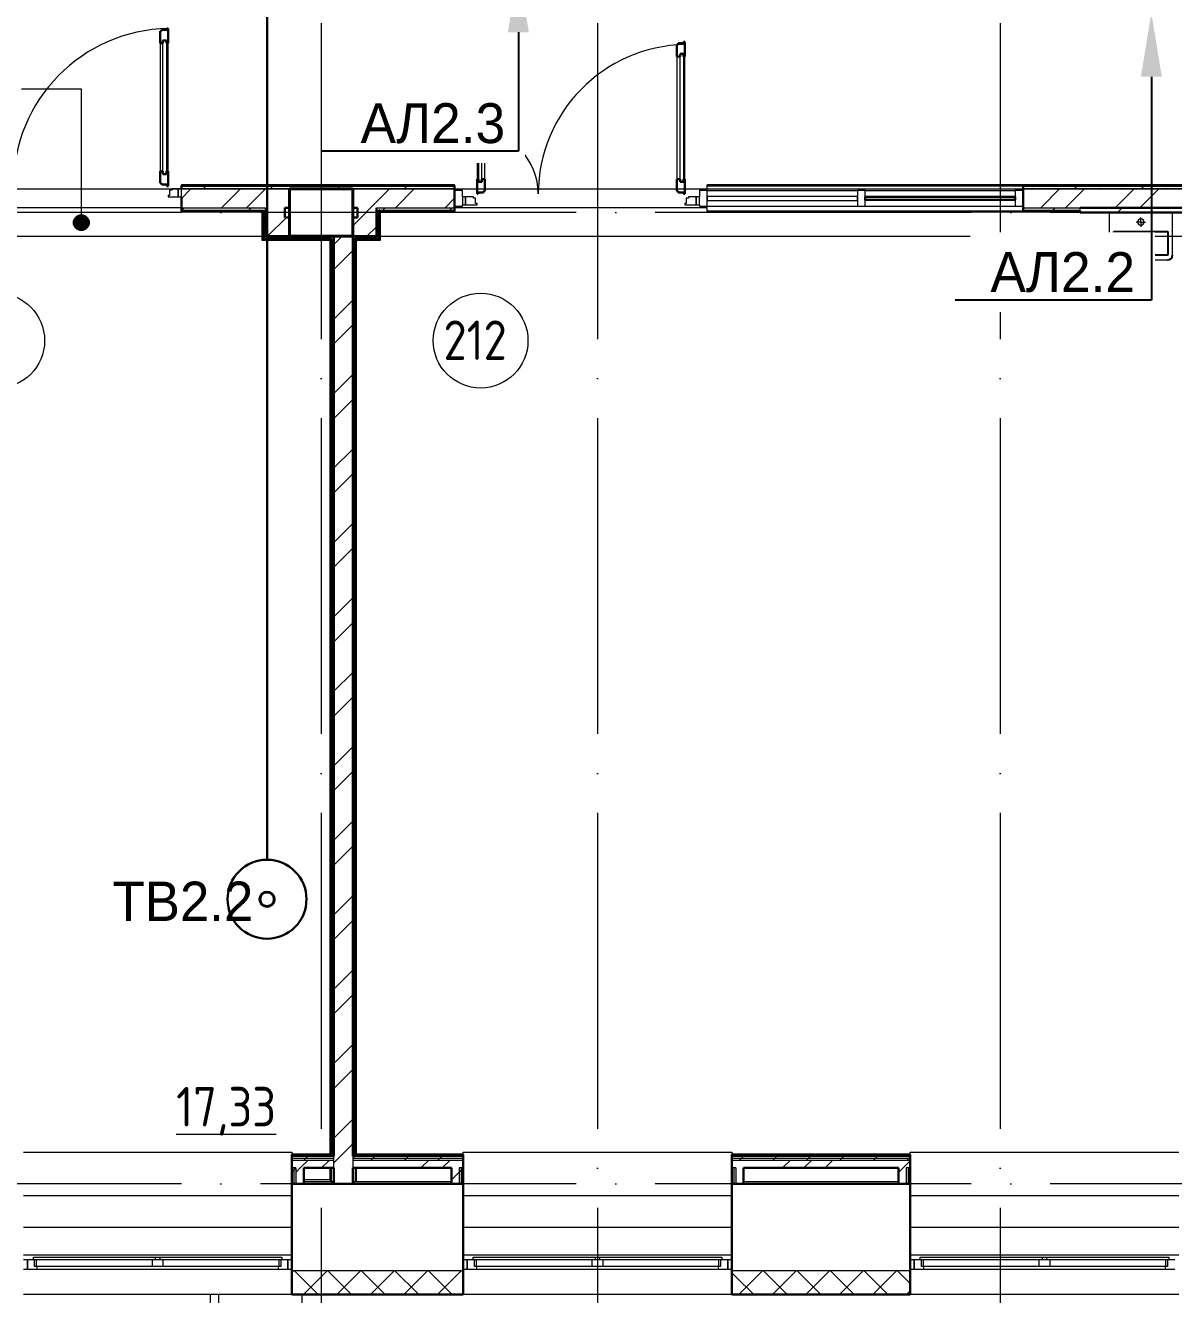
# Model space of a CAD drawing. Header units: millimetres. Extents: x -259793 to 503324, y -44556 to 93494.
# Drawn here: x 129564 to 136834, y -20938 to -12900 of the extents above; entities that cross this region are included whole.
import ezdxf
from ezdxf import colors
from ezdxf.entities.mleader import LeaderData, LeaderLine
from ezdxf.math import Vec2, Vec3

# ---------------------------------------------------------------- set-up
doc = ezdxf.new("R2010")
doc.units = ezdxf.units.MM
doc.linetypes.add('ADSK_Линия сетки', pattern=[25, 20, -2.5, 0, -2.5])
doc.linetypes.add('ADSK_Сверху', pattern=[450, 300, -150])
for name, color, linetype, lineweight in [('_ Окна', 7, 'Continuous', 9), ('RC-Выноски', 7, 'Continuous', 0), ('RC-Линии_связи-Адресные', 5, 'Continuous', 30), ('Text', 7, 'Continuous', 15), ('Аннотация', 7, 'Continuous', 18), ('Витраж', 7, 'Continuous', 9), ('Двери', 252, 'Continuous', 9), ('Линии', 7, 'Continuous', 9), ('лс', 5, 'Continuous', 30), ('Марки помещений', 252, 'Continuous', 20), ('Несущие колонны', 252, 'Continuous', 18), ('Ограждение', 252, 'Continuous', 9), ('Окна', 252, 'Continuous', 9), ('Оси', 252, 'Continuous', 9), ('Панели витража', 252, 'Continuous', 9), ('Примечания', 7, 'Continuous', 25), ('Стены внутренние', 7, 'Continuous', 18), ('Стены наружные', 7, 'Continuous', 18), ('Стены разрез', 7, 'Continuous', 30), ('Стены штриховка', 7, 'Continuous', 9)]:
    doc.layers.add(name, color=color, linetype=linetype, lineweight=lineweight)
doc.layers.add('Двери открывание', color=7, linetype='Continuous', lineweight=9, true_color=0xc0c0c0)
doc.layers.add('Узлы', color=7, linetype='Continuous')
doc.styles.add('GOST Common_2', font='', dxfattribs={"width": 0.9, "height": 250})
doc.styles.add('Mipgost_5', font='', dxfattribs={"height": 250})
doc.styles.get('GOST Common_2').set_extended_font_data('GOST type B')
doc.styles.get('Mipgost_5').set_extended_font_data('Mipgost')

# ---------------------------------------------------------------- blocks, each defined once
blk = doc.blocks.new('РозеткаТВ')
at = {"layer": 'Text', "color": 3, "lineweight": 30}
blk.add_circle((-3.6, 3.2), 250, dxfattribs=at)
at = {"layer": 'Text', "color": 3, "lineweight": 40}
blk.add_circle((-3.6, 3.2), 45.8, dxfattribs=at)
blk = doc.blocks.new('2 этаж')
at = {"layer": 'Аннотация', "lineweight": 9, "true_color": 0x636466}
h = blk.add_hatch(color=251, dxfattribs=at)
edge = h.paths.add_edge_path()
edge.add_arc((129907.9, -12553.3), 50, 0, 360)
at = {"layer": '_ Окна', "color": 251, "true_color": 0x636466}
for p, q in [((129566, -19121.3), (129541, -19121.3)), ((129566, -19179.3), (129566, -19121.3)), ((131241, -19121.3), (131216, -19121.3)), ((131216, -19121.3), (131216, -19179.3)), ((132351, -19121.3), (132326, -19121.3)), ((132351, -19179.3), (132351, -19121.3)), ((134026, -19121.3), (134001, -19121.3)), ((134001, -19121.3), (134001, -19179.3)), ((135181, -19121.3), (135156, -19121.3)), ((135181, -19179.3), (135181, -19121.3)), ((129541, -19179.3), (129566, -19179.3)), ((131216, -19179.3), (131241, -19179.3)), ((132326, -19179.3), (132351, -19179.3)), ((134001, -19179.3), (134026, -19179.3)), ((135156, -19179.3), (135181, -19179.3))]:
    blk.add_line(p, q, dxfattribs=at)
at = {"layer": '_ Окна', "color": 251, "lineweight": 18, "true_color": 0x636466}
for p, q in [((129604, -19121.3), (129566, -19121.3)), ((129566, -19121.3), (129566, -19179.3)), ((129612, -19162.3), (129612, -19121.3)), ((131170, -19121.3), (131170, -19162.3)), ((131216, -19121.3), (131178, -19121.3)), ((131216, -19179.3), (131216, -19121.3)), ((132389, -19121.3), (132351, -19121.3)), ((132351, -19121.3), (132351, -19179.3)), ((132397, -19162.3), (132397, -19121.3)), ((133955, -19121.3), (133955, -19162.3)), ((134001, -19121.3), (133963, -19121.3)), ((134001, -19179.3), (134001, -19121.3)), ((135219, -19121.3), (135181, -19121.3)), ((135181, -19121.3), (135181, -19179.3)), ((135227, -19162.3), (135227, -19121.3)), ((136785, -19121.3), (136785, -19162.3)), ((136831, -19121.3), (136793, -19121.3)), ((129566, -19179.3), (129625.5, -19179.3)), ((129624, -19162.3), (129612, -19162.3)), ((129625.5, -19179.3), (129630, -19162.3)), ((131152, -19162.3), (131156.6, -19179.3)), ((131156.6, -19179.3), (131216, -19179.3)), ((131170, -19162.3), (131158, -19162.3)), ((132351, -19179.3), (132410.5, -19179.3)), ((132409, -19162.3), (132397, -19162.3)), ((132410.5, -19179.3), (132415, -19162.3)), ((133937, -19162.3), (133941.6, -19179.3)), ((133941.6, -19179.3), (134001, -19179.3)), ((133955, -19162.3), (133943, -19162.3)), ((135181, -19179.3), (135240.5, -19179.3)), ((135239, -19162.3), (135227, -19162.3)), ((135240.5, -19179.3), (135245, -19162.3)), ((136767, -19162.3), (136771.6, -19179.3)), ((136771.6, -19179.3), (136831, -19179.3)), ((136785, -19162.3), (136773, -19162.3))]:
    blk.add_line(p, q, dxfattribs=at)
at = {"layer": 'Аннотация', "color": 251, "lineweight": 9, "true_color": 0x636466}
for p, q in [((129907.9, -11707.4), (129529.4, -11707.4)), ((129907.9, -12553.3), (129907.9, -11707.4))]:
    blk.add_line(p, q, dxfattribs=at)
blk.add_circle((129907.9, -12553.3), 50, dxfattribs=at)
at = {"layer": 'Витраж', "color": 251, "lineweight": 18, "true_color": 0x636466, "extrusion": (0, 0, -1)}
for p, q in [((132321, -12349.3), (132271, -12349.3)), ((132271, -12349.3), (132271, -12449.3)), ((132321, -12389.3), (132321, -12349.3)), ((133871, -12349.3), (133821, -12349.3)), ((133821, -12349.3), (133821, -12389.3)), ((133871, -12449.3), (133871, -12349.3)), ((134871, -12349.3), (134821, -12349.3)), ((134821, -12349.3), (134821, -12449.3)), ((134871, -12449.3), (134871, -12349.3)), ((132271, -12449.3), (132321, -12449.3)), ((132321, -12449.3), (132321, -12439.3)), ((133821, -12439.3), (133821, -12449.3)), ((133821, -12449.3), (133871, -12449.3)), ((134821, -12449.3), (134871, -12449.3))]:
    blk.add_line(p, q, dxfattribs=at)
at = {"layer": 'Витраж', "color": 251, "true_color": 0x636466}
for p, q in [((133871, -12349.3), (134821, -12349.3)), ((134871, -12349.3), (135821, -12349.3)), ((133871, -12449.3), (134821, -12449.3)), ((134871, -12449.3), (135821, -12449.3))]:
    blk.add_line(p, q, dxfattribs=at)
at = {"layer": 'Витраж', "color": 251, "lineweight": 18, "true_color": 0x636466}
for p, q in [((135871, -12349.3), (135821, -12349.3)), ((135821, -12349.3), (135821, -12449.3)), ((135871, -12449.3), (135871, -12349.3)), ((135821, -12449.3), (135871, -12449.3))]:
    blk.add_line(p, q, dxfattribs=at)
at = {"layer": 'Двери', "color": 251, "lineweight": 30, "true_color": 0x636466}
for p, q in [((130449, -11332.3), (130415, -11332.3)), ((130415, -11332.3), (130415, -11341.3)), ((130457, -11323.3), (130449, -11323.3)), ((130449, -11323.3), (130449, -11332.3)), ((130457, -11417.3), (130457, -11323.3)), ((130415, -11341.3), (130407, -11341.3)), ((130407, -11341.3), (130407, -11417.3)), ((130424, -11417.3), (130424, -11399.3)), ((130424, -11399.3), (130448, -11399.3)), ((130448, -11399.3), (130448, -11417.3)), ((133729, -11407.3), (133721, -11407.3)), ((133721, -11407.3), (133721, -11416.3)), ((133729, -11501.3), (133729, -11407.3)), ((130407, -11417.3), (130424, -11417.3)), ((130448, -11417.3), (130457, -11417.3)), ((133687, -11425.3), (133679, -11425.3)), ((133679, -11425.3), (133679, -11501.3)), ((133721, -11416.3), (133687, -11416.3)), ((133687, -11416.3), (133687, -11425.3)), ((133699, -11501.3), (133699, -11483.3)), ((133699, -11483.3), (133720, -11483.3)), ((133720, -11483.3), (133720, -11501.3)), ((133679, -11501.3), (133699, -11501.3)), ((133720, -11501.3), (133729, -11501.3)), ((132421, -11965.3), (132413, -11965.3)), ((132413, -11965.3), (132413, -12041.3)), ((132455, -11956.3), (132421, -11956.3)), ((132421, -11956.3), (132421, -11965.3)), ((132463, -11947.3), (132455, -11947.3)), ((132455, -11947.3), (132455, -11956.3)), ((132463, -12041.3), (132463, -11947.3)), ((132422, -12041.3), (132413, -12041.3)), ((132422, -12023.3), (132422, -12041.3)), ((132443, -12023.3), (132422, -12023.3)), ((132443, -12041.3), (132443, -12023.3)), ((132463, -12041.3), (132443, -12041.3)), ((130407, -12227.3), (130407, -12303.3)), ((130407, -12227.3), (130424, -12227.3)), ((130424, -12227.3), (130424, -12245.3)), ((130424, -12245.3), (130448, -12245.3)), ((130448, -12227.3), (130457, -12227.3)), ((130448, -12245.3), (130448, -12227.3)), ((130457, -12321.3), (130457, -12227.3)), ((132413, -12277.3), (132413, -12371.3)), ((132422, -12277.3), (132413, -12277.3)), ((132422, -12295.3), (132422, -12277.3)), ((132443, -12295.3), (132422, -12295.3)), ((132443, -12277.3), (132443, -12295.3)), ((132463, -12277.3), (132443, -12277.3)), ((132463, -12353.3), (132463, -12277.3)), ((133679, -12277.3), (133679, -12353.3)), ((133679, -12277.3), (133699, -12277.3)), ((133699, -12277.3), (133699, -12295.3)), ((133699, -12295.3), (133720, -12295.3)), ((133720, -12277.3), (133729, -12277.3)), ((133720, -12295.3), (133720, -12277.3)), ((133729, -12371.3), (133729, -12277.3)), ((130407, -12303.3), (130415, -12303.3)), ((130415, -12303.3), (130415, -12312.3)), ((130415, -12312.3), (130449, -12312.3)), ((130449, -12312.3), (130449, -12321.3)), ((130449, -12321.3), (130457, -12321.3)), ((132413, -12371.3), (132421, -12371.3)), ((132421, -12371.3), (132421, -12362.3)), ((132421, -12362.3), (132455, -12362.3)), ((132455, -12362.3), (132455, -12353.3)), ((132455, -12353.3), (132463, -12353.3)), ((133679, -12353.3), (133687, -12353.3)), ((133687, -12353.3), (133687, -12362.3)), ((133687, -12362.3), (133721, -12362.3)), ((133721, -12362.3), (133721, -12371.3)), ((133721, -12371.3), (133729, -12371.3))]:
    blk.add_line(p, q, dxfattribs=at)
at = {"layer": 'Двери', "color": 251, "true_color": 0x636466}
for p, q in [((130424, -12245.3), (130424, -11399.3)), ((130424, -11399.3), (130448, -11399.3)), ((130448, -11399.3), (130448, -12245.3)), ((130407, -11417.3), (130407, -12227.3)), ((130457, -12227.3), (130457, -11417.3)), ((133699, -12295.3), (133699, -11483.3)), ((133699, -11483.3), (133720, -11483.3)), ((133720, -11483.3), (133720, -12295.3)), ((133679, -11501.3), (133679, -12277.3)), ((133729, -12277.3), (133729, -11501.3)), ((132413, -12041.3), (132413, -12277.3)), ((132422, -12023.3), (132422, -12295.3)), ((132443, -12023.3), (132422, -12023.3)), ((132443, -12295.3), (132443, -12023.3)), ((132463, -12277.3), (132463, -12041.3)), ((130448, -12245.3), (130424, -12245.3)), ((132422, -12295.3), (132443, -12295.3)), ((133720, -12295.3), (133699, -12295.3)), ((130480, -12347.3), (130466, -12347.3)), ((130466, -12347.3), (130466, -12381.3)), ((130480, -12339.3), (130480, -12347.3)), ((130521, -12339.3), (130480, -12339.3)), ((130541, -12339.3), (130521, -12339.3)), ((130521, -12339.3), (130521, -12389.3)), ((130521, -12389.3), (130521, -12339.3)), ((130541, -12389.3), (130541, -12339.3)), ((130466, -12381.3), (130457, -12381.3)), ((130457, -12381.3), (130457, -12389.3)), ((130457, -12389.3), (130521, -12389.3)), ((130521, -12389.3), (130541, -12389.3)), ((132321, -12389.3), (132321, -12439.3)), ((132341, -12389.3), (132321, -12389.3)), ((132321, -12439.3), (132341, -12439.3)), ((132341, -12439.3), (132341, -12389.3)), ((132390, -12389.3), (132341, -12389.3)), ((132341, -12389.3), (132341, -12439.3)), ((132341, -12439.3), (132413, -12439.3)), ((132390, -12397.3), (132390, -12389.3)), ((132404, -12397.3), (132390, -12397.3)), ((132404, -12431.3), (132404, -12397.3)), ((132413, -12431.3), (132404, -12431.3)), ((132413, -12439.3), (132413, -12431.3)), ((133738, -12431.3), (133729, -12431.3)), ((133729, -12431.3), (133729, -12439.3)), ((133729, -12439.3), (133801, -12439.3)), ((133752, -12397.3), (133738, -12397.3)), ((133738, -12397.3), (133738, -12431.3)), ((133752, -12389.3), (133752, -12397.3)), ((133801, -12389.3), (133752, -12389.3)), ((133821, -12389.3), (133801, -12389.3)), ((133801, -12389.3), (133801, -12439.3)), ((133801, -12439.3), (133801, -12389.3)), ((133801, -12439.3), (133821, -12439.3)), ((133821, -12439.3), (133821, -12389.3))]:
    blk.add_line(p, q, dxfattribs=at)
at = {"layer": 'Двери открывание', "color": 251, "true_color": 0x636466}
for centre, radius, start, end in [((130475, -12321.3), 998, 91.03345, 180), ((133747, -12371.3), 946, 91.09026, 180), ((132395, -12371.3), 406, 0, 87.45896)]:
    blk.add_arc(centre, radius, start, end, dxfattribs=at)
at = {"layer": 'Линии', "color": 251, "linetype": 'ADSK_Сверху', "ltscale": 100, "true_color": 0x636466}
for p, q in [((117871, -12339.3), (151081, -12339.3)), ((117871, -12639.3), (151081, -12639.3))]:
    blk.add_line(p, q, dxfattribs=at)
at = {"layer": 'Марки помещений', "color": 251, "true_color": 0x636466}
for centre in [(129375.2, -13300.1), (132435.8, -13300.1)]:
    blk.add_circle(centre, 300, dxfattribs=at)
at = {"layer": 'Несущие колонны', "color": 251, "lineweight": 40, "true_color": 0x636466}
for p, q in [((131226, -12339.3), (131626, -12339.3)), ((131226, -12639.3), (131226, -12339.3)), ((131626, -12339.3), (131226, -12339.3)), ((131626, -12339.3), (131626, -12639.3)), ((131226, -12459.3), (131226, -12639.3)), ((131626, -12639.3), (131626, -12459.3)), ((131626, -12639.3), (131226, -12639.3)), ((131226, -12639.3), (131626, -12639.3))]:
    blk.add_line(p, q, dxfattribs=at)
at = {"layer": 'Несущие колонны', "color": 251, "true_color": 0x636466}
for p, q in [((131226, -12339.3), (131226, -12459.3)), ((131626, -12459.3), (131626, -12339.3))]:
    blk.add_line(p, q, dxfattribs=at)
at = {"layer": 'Ограждение', "color": 251, "true_color": 0x636466}
for p, q in [((130541, -12319.3), (130541, -12314.3)), ((132271, -12314.3), (130541, -12314.3)), ((132271, -12314.3), (132271, -12319.3)), ((133871, -12319.3), (133871, -12314.3)), ((139971, -12314.3), (133871, -12314.3)), ((130541, -12484.3), (130541, -12479.3)), ((130541, -12484.3), (131051, -12484.3)), ((131051, -12484.3), (131056, -12479.3)), ((131051, -12484.3), (131051, -12664.3)), ((131796, -12479.3), (131801, -12484.3)), ((131801, -12484.3), (132271, -12484.3)), ((131801, -12664.3), (131801, -12484.3)), ((132271, -12479.3), (132271, -12484.3)), ((133871, -12484.3), (133871, -12479.3)), ((133871, -12484.3), (136231, -12484.3)), ((131051, -12664.3), (131056, -12659.3)), ((131051, -12664.3), (131481, -12664.3)), ((131486, -12659.3), (131481, -12664.3)), ((131481, -12664.3), (131481, -18454.3)), ((131651, -12664.3), (131646, -12659.3)), ((131651, -18454.3), (131651, -12664.3)), ((131651, -12664.3), (131801, -12664.3)), ((131801, -12664.3), (131796, -12659.3)), ((129541, -18439.3), (131241, -18439.3)), ((131241, -18439.3), (131241, -18454.3)), ((132326, -18454.3), (132326, -18439.3)), ((132326, -18439.3), (134026, -18439.3)), ((134026, -18439.3), (134026, -18454.3)), ((135156, -18454.3), (135156, -18439.3)), ((135156, -18439.3), (136856, -18439.3)), ((131481, -18539.3), (131481, -18614.3)), ((131491, -18624.3), (131491, -18539.3)), ((131641, -18539.3), (131641, -18624.4)), ((131651, -18624.3), (131651, -18539.3)), ((131481, -18614.3), (131316, -18614.3)), ((131481, -18614.3), (131491, -18624.3)), ((129541, -18714.3), (131241, -18714.3)), ((132326, -18714.3), (134026, -18714.3)), ((135156, -18714.3), (136856, -18714.3)), ((129541, -18914.3), (131241, -18914.3)), ((132326, -18914.3), (134026, -18914.3)), ((135156, -18914.3), (136856, -18914.3)), ((129541, -19089.3), (131241, -19089.3)), ((132326, -19089.3), (134026, -19089.3)), ((135156, -19089.3), (136856, -19089.3))]:
    blk.add_line(p, q, dxfattribs=at)
at = {"layer": 'Окна', "color": 251, "true_color": 0x636466}
for p, q in [((129604, -19104.3), (130376, -19104.3)), ((129604, -19121.3), (129604, -19104.3)), ((130376, -19121.3), (129604, -19121.3)), ((129624, -19162.3), (129624, -19121.3)), ((130356, -19121.3), (130356, -19162.3)), ((130376, -19104.3), (130406, -19104.3)), ((130376, -19104.3), (130376, -19121.3)), ((130406, -19121.3), (130376, -19121.3)), ((130406, -19104.3), (131178, -19104.3)), ((130406, -19121.3), (130406, -19104.3)), ((131178, -19121.3), (130406, -19121.3)), ((130426, -19162.3), (130426, -19121.3)), ((131158, -19121.3), (131158, -19162.3)), ((131178, -19104.3), (131178, -19121.3)), ((132389, -19104.3), (133161, -19104.3)), ((132389, -19121.3), (132389, -19104.3)), ((133161, -19121.3), (132389, -19121.3)), ((132409, -19162.3), (132409, -19121.3)), ((133141, -19121.3), (133141, -19162.3)), ((133161, -19104.3), (133191, -19104.3)), ((133161, -19104.3), (133161, -19121.3)), ((133191, -19121.3), (133161, -19121.3)), ((133191, -19104.3), (133963, -19104.3)), ((133191, -19121.3), (133191, -19104.3)), ((133963, -19121.3), (133191, -19121.3)), ((133211, -19162.3), (133211, -19121.3)), ((133943, -19121.3), (133943, -19162.3)), ((133963, -19104.3), (133963, -19121.3)), ((135219, -19104.3), (135991, -19104.3)), ((135219, -19121.3), (135219, -19104.3)), ((135991, -19121.3), (135219, -19121.3)), ((135239, -19162.3), (135239, -19121.3)), ((135971, -19121.3), (135971, -19162.3)), ((135991, -19104.3), (136021, -19104.3)), ((135991, -19104.3), (135991, -19121.3)), ((136021, -19121.3), (135991, -19121.3)), ((136021, -19104.3), (136793, -19104.3)), ((136021, -19121.3), (136021, -19104.3)), ((136793, -19121.3), (136021, -19121.3)), ((136041, -19162.3), (136041, -19121.3)), ((136773, -19121.3), (136773, -19162.3)), ((136793, -19104.3), (136793, -19121.3)), ((130356, -19162.3), (129624, -19162.3)), ((129625.5, -19179.3), (131156.6, -19179.3)), ((130426, -19162.3), (130356, -19162.3)), ((131158, -19162.3), (130426, -19162.3)), ((133141, -19162.3), (132409, -19162.3)), ((132410.5, -19179.3), (133941.6, -19179.3)), ((133211, -19162.3), (133141, -19162.3)), ((133943, -19162.3), (133211, -19162.3)), ((135971, -19162.3), (135239, -19162.3)), ((135240.5, -19179.3), (136771.6, -19179.3)), ((136041, -19162.3), (135971, -19162.3)), ((136773, -19162.3), (136041, -19162.3))]:
    blk.add_line(p, q, dxfattribs=at)
at = {"layer": 'Оси', "color": 251, "linetype": 'ADSK_Линия сетки', "ltscale": 100, "true_color": 0x636466}
for p, q in [((131426, 33711.4), (131426, -32265.4)), ((133176, 33711.4), (133176, -32265.4)), ((135726, 33711.4), (135726, -32265.4)), ((170543.3, -12489.3), (93565.9, -12489.3)), ((170543.3, -18639.3), (93603.7, -18639.3))]:
    blk.add_line(p, q, dxfattribs=at)
at = {"layer": 'Панели витража', "color": 251, "lineweight": 18, "true_color": 0x636466}
for p, q in [((134821, -12386.8), (133871, -12386.8)), ((133871, -12386.8), (133871, -12411.8)), ((133871, -12411.8), (134821, -12411.8)), ((134821, -12411.8), (134821, -12386.8))]:
    blk.add_line(p, q, dxfattribs=at)
at = {"layer": 'Стены внутренние', "color": 251, "lineweight": 30, "true_color": 0x636466}
for p, q in [((131241, -18639.3), (131241, -19341.3)), ((131506, -18639.3), (131316, -18639.3)), ((132251, -18639.3), (131626, -18639.3)), ((132326, -19341.3), (132326, -18639.3)), ((134026, -18639.3), (134026, -19341.3)), ((135081, -18639.3), (134101, -18639.3)), ((135156, -19341.3), (135156, -18639.3)), ((131241, -19341.3), (132326, -19341.3)), ((134026, -19341.3), (135156, -19341.3))]:
    blk.add_line(p, q, dxfattribs=at)
at = {"layer": 'Стены внутренние', "color": 251, "true_color": 0x636466}
for p, q in [((131241, -19189.3), (132326, -19189.3)), ((134026, -19189.3), (135156, -19189.3)), ((131241, -19341.3), (129541, -19341.3)), ((130726, -26219.8), (130726, -19341.3)), ((130776, -19341.3), (130776, -26219.8)), ((131303, -19341.3), (131303, -26219.8)), ((134026, -19341.3), (132326, -19341.3)), ((136856, -19341.3), (135156, -19341.3))]:
    blk.add_line(p, q, dxfattribs=at)
at = {"layer": 'Стены внутренние', "color": 251, "linetype": 'Continuous', "lineweight": 9, "true_color": 0x636466}
for p, q in [((131241, -19201.7), (131253.5, -19189.3)), ((131405.1, -19339.3), (131255.1, -19189.3)), ((131315.6, -19339.3), (131465.6, -19189.3)), ((131617.2, -19339.3), (131467.2, -19189.3)), ((131527.7, -19339.3), (131677.7, -19189.3)), ((131829.3, -19339.3), (131679.3, -19189.3)), ((131739.9, -19339.3), (131889.9, -19189.3)), ((132041.5, -19339.3), (131891.5, -19189.3)), ((131952, -19339.3), (132102, -19189.3)), ((132253.6, -19339.3), (132103.6, -19189.3)), ((132164.1, -19339.3), (132314.1, -19189.3)), ((132326, -19199.5), (132315.7, -19189.3)), ((134052, -19228.5), (134026, -19202.5)), ((134073.3, -19339.3), (134223.3, -19189.3)), ((134374.9, -19339.3), (134224.9, -19189.3)), ((134285.5, -19339.3), (134435.5, -19189.3)), ((134587, -19339.3), (134437, -19189.3)), ((134497.6, -19339.3), (134647.6, -19189.3)), ((134799.2, -19339.3), (134649.2, -19189.3)), ((134709.7, -19339.3), (134859.7, -19189.3)), ((135011.3, -19339.3), (134861.3, -19189.3)), ((134921.9, -19339.3), (135071.9, -19189.3)), ((135154, -19269.8), (135073.4, -19189.3)), ((134162.8, -19339.3), (134052, -19228.5)), ((131502.4, -19341.3), (131501.3, -19339.3)), ((134318, -19341.3), (134316.9, -19339.3)), ((134532, -19339.3), (134530.8, -19341.3)), ((135134, -19339.3), (135154, -19319.2))]:
    blk.add_line(p, q, dxfattribs=at)
at = {"layer": 'Стены наружные', "color": 251, "true_color": 0x636466}
for p, q in [((129472, -12339.3), (130480, -12339.3)), ((131226, -12459.3), (131226, -12339.3)), ((131626, -12339.3), (131626, -12459.3)), ((132271, -12339.3), (132413, -12339.3)), ((132463, -12339.3), (133679, -12339.3)), ((133729, -12339.3), (133871, -12339.3)), ((133871, -12349.3), (133871, -12319.3)), ((133871, -12319.3), (135871, -12319.3)), ((133871, -12479.3), (133871, -12449.3)), ((130541, -12459.3), (129411, -12459.3)), ((133871, -12459.3), (132271, -12459.3)), ((135871, -12479.3), (133871, -12479.3)), ((131316, -18624.3), (131498.5, -18624.3)), ((131498.5, -18639.3), (131498.5, -18624.3)), ((131633.5, -18624.3), (132251, -18624.3)), ((131633.5, -18624.3), (131633.5, -18639.3)), ((134101, -18624.3), (135081, -18624.3))]:
    blk.add_line(p, q, dxfattribs=at)
at = {"layer": 'Стены наружные', "color": 251, "lineweight": 30, "true_color": 0x636466}
for p, q in [((130541, -12319.3), (130541, -12339.3)), ((132271, -12319.3), (130541, -12319.3)), ((131226, -12339.3), (131626, -12339.3)), ((132271, -12479.3), (132271, -12319.3)), ((135871, -12319.3), (135871, -12479.3)), ((139941, -12319.3), (135871, -12319.3)), ((130541, -12389.3), (130541, -12479.3)), ((130541, -12479.3), (131056, -12479.3)), ((131056, -12479.3), (131056, -12659.3)), ((131061, -12474.3), (131061, -12654.3)), ((131076, -12459.3), (131076, -12639.3)), ((131196, -12459.3), (131226, -12459.3)), ((131196, -12519.3), (131196, -12459.3)), ((131226, -12519.3), (131196, -12519.3)), ((131226, -12639.3), (131226, -12519.3)), ((131626, -12459.3), (131656, -12459.3)), ((131626, -12519.3), (131626, -18464.3)), ((131656, -12519.3), (131626, -12519.3)), ((131656, -12459.3), (131656, -12519.3)), ((131776, -12639.3), (131776, -12459.3)), ((131791, -12474.3), (131796, -12474.3)), ((131791, -12654.3), (131791, -12474.3)), ((131796, -12659.3), (131796, -12479.3)), ((131796, -12479.3), (132271, -12479.3)), ((135871, -12479.3), (136231, -12479.3)), ((136231, -12459.3), (137006, -12459.3)), ((136231, -12479.3), (136231, -12489.3)), ((136231, -12489.3), (136986, -12489.3)), ((131056, -12659.3), (131486, -12659.3)), ((131061, -12654.3), (131491, -12654.3)), ((131076, -12639.3), (131626, -12639.3)), ((131486, -12659.3), (131486, -18454.3)), ((131491, -12654.3), (131491, -18459.3)), ((131506, -18464.3), (131506, -12639.3)), ((131776, -12639.3), (131626, -12639.3)), ((131641, -18459.3), (131641, -12654.3)), ((131641, -12654.3), (131791, -12654.3)), ((131646, -18454.3), (131646, -12659.3)), ((131646, -12659.3), (131796, -12659.3)), ((131241, -18454.3), (131241, -18639.3)), ((131486, -18454.3), (131241, -18454.3)), ((131491, -18459.3), (131486, -18459.3)), ((131626, -18464.3), (131641, -18464.3)), ((131641, -18464.3), (131626, -18464.3)), ((132326, -18454.3), (131646, -18454.3)), ((132326, -18639.3), (132326, -18454.3)), ((135156, -18454.3), (134026, -18454.3)), ((134026, -18454.3), (134026, -18639.3)), ((135156, -18639.3), (135156, -18454.3)), ((131316, -18539.3), (131506, -18539.3)), ((131316, -18639.3), (131316, -18539.3)), ((131506, -18539.3), (131506, -18639.3)), ((131626, -18639.3), (131626, -18539.3)), ((131626, -18539.3), (132251, -18539.3)), ((132251, -18539.3), (132251, -18639.3)), ((134101, -18539.3), (135081, -18539.3)), ((134101, -18639.3), (134101, -18539.3)), ((135081, -18539.3), (135081, -18639.3)), ((131241, -18639.3), (131316, -18639.3)), ((131506, -18639.3), (131626, -18639.3)), ((132251, -18639.3), (132326, -18639.3)), ((134026, -18639.3), (134101, -18639.3)), ((135081, -18639.3), (135156, -18639.3))]:
    blk.add_line(p, q, dxfattribs=at)
at = {"layer": 'Стены наружные', "color": 251, "linetype": 'Continuous', "lineweight": 9, "true_color": 0x636466}
for p, q in [((130541, -12399.8), (130601.6, -12339.3)), ((130552.4, -12324.3), (130557.4, -12319.3)), ((130623.1, -12324.3), (130628.1, -12319.3)), ((130678.9, -12339.3), (130693.9, -12324.3)), ((130693.9, -12324.3), (130698.9, -12319.3)), ((130764.6, -12324.3), (130769.6, -12319.3)), ((130795.9, -12459.3), (130915.9, -12339.3)), ((130835.3, -12324.3), (130840.3, -12319.3)), ((130906, -12324.3), (130911, -12319.3)), ((130953.1, -12459.3), (131073.1, -12339.3)), ((130976.7, -12324.3), (130981.7, -12319.3)), ((131047.4, -12324.3), (131052.4, -12319.3)), ((131103.1, -12339.3), (131118.1, -12324.3)), ((131118.1, -12324.3), (131123.1, -12319.3)), ((131188.8, -12324.3), (131193.8, -12319.3)), ((131259.5, -12324.3), (131264.5, -12319.3)), ((131330.2, -12324.3), (131335.2, -12319.3)), ((131401, -12324.3), (131406, -12319.3)), ((131471.7, -12324.3), (131476.7, -12319.3)), ((131527.4, -12339.3), (131542.4, -12324.3)), ((131542.4, -12324.3), (131547.4, -12319.3)), ((131613.1, -12324.3), (131618.1, -12319.3)), ((131683.8, -12324.3), (131688.8, -12319.3)), ((131738.8, -12459.3), (131858.8, -12339.3)), ((131754.5, -12324.3), (131759.5, -12319.3)), ((131825.2, -12324.3), (131830.2, -12319.3)), ((131895.9, -12324.3), (131900.9, -12319.3)), ((131896, -12459.3), (132016, -12339.3)), ((131951.6, -12339.3), (131966.6, -12324.3)), ((131966.6, -12324.3), (131971.6, -12319.3)), ((132037.4, -12324.3), (132042.4, -12319.3)), ((132108.1, -12324.3), (132113.1, -12319.3)), ((132178.8, -12324.3), (132183.8, -12319.3)), ((132249.5, -12324.3), (132254.5, -12319.3)), ((135926.4, -12324.3), (135931.4, -12319.3)), ((135982, -12459.3), (136102, -12339.3)), ((135997.2, -12324.3), (136002.2, -12319.3)), ((136067.9, -12324.3), (136072.9, -12319.3)), ((136138.6, -12324.3), (136143.6, -12319.3)), ((136139.2, -12459.3), (136259.2, -12339.3)), ((136194.3, -12339.3), (136209.3, -12324.3)), ((136209.3, -12324.3), (136214.3, -12319.3)), ((136280, -12324.3), (136285, -12319.3)), ((136350.7, -12324.3), (136355.7, -12319.3)), ((136421.4, -12324.3), (136426.4, -12319.3)), ((136453.5, -12459.3), (136573.5, -12339.3)), ((136492.1, -12324.3), (136497.1, -12319.3)), ((136562.8, -12324.3), (136567.8, -12319.3)), ((136610.6, -12459.3), (136730.6, -12339.3)), ((136618.6, -12339.3), (136633.6, -12324.3)), ((136633.6, -12324.3), (136638.6, -12319.3)), ((136704.3, -12324.3), (136709.3, -12319.3)), ((136775, -12324.3), (136780, -12319.3)), ((132210.3, -12459.3), (132271, -12398.5)), ((130541, -12477.1), (130543.9, -12474.3)), ((130543.9, -12474.3), (130558.9, -12459.3)), ((130609.6, -12479.3), (130614.6, -12474.3)), ((130680.3, -12479.3), (130685.3, -12474.3)), ((130751, -12479.3), (130756, -12474.3)), ((130821.7, -12479.3), (130826.7, -12474.3)), ((130892.4, -12479.3), (130897.4, -12474.3)), ((130963.1, -12479.3), (130968.1, -12474.3)), ((130968.1, -12474.3), (130983.1, -12459.3)), ((131033.8, -12479.3), (131038.8, -12474.3)), ((131056, -12527.8), (131061, -12522.8)), ((131087.4, -12639.3), (131207.4, -12519.3)), ((131626, -12572.1), (131678.8, -12519.3)), ((131678.8, -12519.3), (131738.8, -12459.3)), ((131776, -12514.9), (131791, -12499.9)), ((131791, -12499.9), (131796, -12494.9)), ((131811.6, -12479.3), (131816.6, -12474.3)), ((131816.6, -12474.3), (131831.6, -12459.3)), ((131882.4, -12479.3), (131887.4, -12474.3)), ((131953.1, -12479.3), (131958.1, -12474.3)), ((132023.8, -12479.3), (132028.8, -12474.3)), ((132094.5, -12479.3), (132099.5, -12474.3)), ((132165.2, -12479.3), (132170.2, -12474.3)), ((132235.9, -12479.3), (132240.9, -12474.3)), ((132240.9, -12474.3), (132255.9, -12459.3)), ((135912.9, -12479.3), (135917.9, -12474.3)), ((135983.6, -12479.3), (135988.6, -12474.3)), ((136054.3, -12479.3), (136059.3, -12474.3)), ((136059.3, -12474.3), (136074.3, -12459.3)), ((136125, -12479.3), (136130, -12474.3)), ((136195.7, -12479.3), (136200.7, -12474.3)), ((136468.6, -12489.3), (136498.6, -12459.3)), ((131056, -12598.5), (131061, -12593.5)), ((131716, -12639.3), (131776, -12579.2)), ((131791, -12570.6), (131796, -12565.6)), ((131066, -12659.3), (131071, -12654.3)), ((131136.7, -12659.3), (131141.7, -12654.3)), ((131207.4, -12659.3), (131212.4, -12654.3)), ((131212.4, -12654.3), (131227.4, -12639.3)), ((131278.1, -12659.3), (131283.1, -12654.3)), ((131348.8, -12659.3), (131353.8, -12654.3)), ((131419.5, -12659.3), (131424.5, -12654.3)), ((131486, -12663.5), (131490.2, -12659.3)), ((131490.2, -12659.3), (131491, -12658.5)), ((131506, -12692.1), (131558.8, -12639.3)), ((131626, -12664.9), (131641, -12649.9)), ((131641, -12649.9), (131651.6, -12639.3)), ((131702.4, -12659.3), (131707.4, -12654.3)), ((131773.1, -12659.3), (131778.1, -12654.3)), ((131791, -12641.3), (131796, -12636.3)), ((131486, -12734.2), (131491, -12729.2)), ((131506, -12849.2), (131626, -12729.2)), ((131641, -12720.6), (131646, -12715.6)), ((131486, -12804.9), (131491, -12799.9)), ((131491, -12799.9), (131506, -12784.9)), ((131641, -12791.3), (131646, -12786.3)), ((131641, -12862), (131646, -12857)), ((131486, -12875.6), (131491, -12870.6)), ((131641, -12932.7), (131646, -12927.7)), ((131486, -12946.3), (131491, -12941.3)), ((131486, -13017), (131491, -13012)), ((131641, -13003.4), (131646, -12998.4)), ((131486, -13087.7), (131491, -13082.7)), ((131506, -13163.5), (131626, -13043.5)), ((131626, -13089.2), (131641, -13074.2)), ((131641, -13074.2), (131646, -13069.2)), ((131486, -13158.4), (131491, -13153.4)), ((131641, -13144.9), (131646, -13139.9)), ((131486, -13229.2), (131491, -13224.2)), ((131491, -13224.2), (131506, -13209.2)), ((131506, -13320.7), (131626, -13200.7)), ((131641, -13215.6), (131646, -13210.6)), ((131486, -13299.9), (131491, -13294.9)), ((131641, -13286.3), (131646, -13281.3)), ((131486, -13370.6), (131491, -13365.6)), ((131641, -13357), (131646, -13352)), ((131486, -13441.3), (131491, -13436.3)), ((131626, -13513.4), (131641, -13498.4)), ((131641, -13427.7), (131646, -13422.7)), ((131641, -13498.4), (131646, -13493.4)), ((131486, -13512), (131491, -13507)), ((131486, -13582.7), (131491, -13577.7)), ((131506, -13635), (131626, -13515)), ((131641, -13569.1), (131646, -13564.1)), ((131486, -13653.4), (131491, -13648.4)), ((131491, -13648.4), (131506, -13633.4)), ((131641, -13639.8), (131646, -13634.8)), ((131486, -13724.1), (131491, -13719.1)), ((131506, -13792.2), (131626, -13672.2)), ((131641, -13710.6), (131646, -13705.6)), ((131486, -13794.8), (131491, -13789.8)), ((131641, -13781.3), (131646, -13776.3)), ((131486, -13865.6), (131491, -13860.6)), ((131641, -13852), (131646, -13847)), ((131486, -13936.3), (131491, -13931.3)), ((131626, -13937.7), (131641, -13922.7)), ((131641, -13922.7), (131646, -13917.7)), ((131486, -14007), (131491, -14002)), ((131491, -14072.7), (131506, -14057.7)), ((131506, -14106.5), (131626, -13986.5)), ((131641, -13993.4), (131646, -13988.4)), ((131641, -14064.1), (131646, -14059.1)), ((131486, -14077.7), (131491, -14072.7)), ((131486, -14148.4), (131491, -14143.4)), ((131506, -14263.6), (131626, -14143.6)), ((131641, -14134.8), (131646, -14129.8)), ((131486, -14219.1), (131491, -14214.1)), ((131641, -14205.5), (131646, -14200.5)), ((131486, -14289.8), (131491, -14284.8)), ((131641, -14276.2), (131646, -14271.2)), ((131486, -14360.5), (131491, -14355.5)), ((131626, -14361.9), (131641, -14346.9)), ((131641, -14346.9), (131646, -14341.9)), ((131486, -14431.2), (131491, -14426.2)), ((131506, -14577.9), (131626, -14457.9)), ((131641, -14417.7), (131646, -14412.7)), ((131486, -14501.9), (131491, -14496.9)), ((131491, -14496.9), (131506, -14481.9)), ((131641, -14488.4), (131646, -14483.4)), ((131486, -14572.7), (131491, -14567.7)), ((131506, -14735.1), (131626, -14615.1)), ((131641, -14559.1), (131646, -14554.1)), ((131641, -14629.8), (131646, -14624.8)), ((131486, -14643.4), (131491, -14638.4)), ((131641, -14700.5), (131646, -14695.5)), ((131486, -14714.1), (131491, -14709.1)), ((131486, -14784.8), (131491, -14779.8)), ((131626, -14786.2), (131641, -14771.2)), ((131641, -14771.2), (131646, -14766.2)), ((131486, -14855.5), (131491, -14850.5)), ((131641, -14841.9), (131646, -14836.9)), ((131486, -14926.2), (131491, -14921.2)), ((131491, -14921.2), (131506, -14906.2)), ((131506, -15049.4), (131626, -14929.4)), ((131641, -14912.6), (131646, -14907.6)), ((131486, -14996.9), (131491, -14991.9)), ((131641, -14983.3), (131646, -14978.3)), ((131486, -15067.6), (131491, -15062.6)), ((131506, -15206.6), (131626, -15086.6)), ((131641, -15054.1), (131646, -15049.1)), ((131486, -15138.3), (131491, -15133.3)), ((131641, -15124.8), (131646, -15119.8)), ((131641, -15195.5), (131646, -15190.5)), ((131486, -15209.1), (131491, -15204.1)), ((131626, -15210.5), (131641, -15195.5)), ((131641, -15266.2), (131646, -15261.2)), ((131486, -15279.8), (131491, -15274.8)), ((131486, -15350.5), (131491, -15345.5)), ((131491, -15345.5), (131506, -15330.5)), ((131641, -15336.9), (131646, -15331.9)), ((131486, -15421.2), (131491, -15416.2)), ((131506, -15520.9), (131626, -15400.9)), ((131641, -15407.6), (131646, -15402.6)), ((131486, -15491.9), (131491, -15486.9)), ((131641, -15478.3), (131646, -15473.3)), ((131486, -15562.6), (131491, -15557.6)), ((131506, -15678), (131626, -15558)), ((131641, -15549), (131646, -15544)), ((131486, -15633.3), (131491, -15628.3)), ((131626, -15634.7), (131641, -15619.7)), ((131641, -15619.7), (131646, -15614.7)), ((131486, -15704), (131491, -15699)), ((131641, -15690.5), (131646, -15685.5)), ((131486, -15774.7), (131491, -15769.7)), ((131491, -15769.7), (131506, -15754.7)), ((131641, -15761.2), (131646, -15756.2)), ((131641, -15831.9), (131646, -15826.9)), ((131486, -15845.5), (131491, -15840.5)), ((131486, -15916.2), (131491, -15911.2)), ((131506, -15992.3), (131626, -15872.3)), ((131641, -15902.6), (131646, -15897.6)), ((131486, -15986.9), (131491, -15981.9)), ((131641, -15973.3), (131646, -15968.3)), ((131486, -16057.6), (131491, -16052.6)), ((131506, -16149.5), (131626, -16029.5)), ((131626, -16059), (131641, -16044)), ((131641, -16044), (131646, -16039)), ((131486, -16128.3), (131491, -16123.3)), ((131641, -16114.7), (131646, -16109.7)), ((131486, -16199), (131491, -16194)), ((131491, -16194), (131506, -16179)), ((131641, -16185.4), (131646, -16180.4)), ((131486, -16269.7), (131491, -16264.7)), ((131641, -16256.1), (131646, -16251.1)), ((131486, -16340.4), (131491, -16335.4)), ((131506, -16463.8), (131626, -16343.8)), ((131641, -16326.8), (131646, -16321.8)), ((131641, -16397.6), (131646, -16392.6)), ((131486, -16411.1), (131491, -16406.1)), ((131486, -16481.8), (131491, -16476.8)), ((131626, -16483.3), (131641, -16468.3)), ((131641, -16468.3), (131646, -16463.3)), ((131486, -16552.6), (131491, -16547.6)), ((131506, -16620.9), (131626, -16500.9)), ((131641, -16539), (131646, -16534)), ((131486, -16623.3), (131491, -16618.3)), ((131491, -16618.3), (131506, -16603.3)), ((131641, -16609.7), (131646, -16604.7)), ((131486, -16694), (131491, -16689)), ((131641, -16680.4), (131646, -16675.4)), ((131486, -16764.7), (131491, -16759.7)), ((131641, -16751.1), (131646, -16746.1)), ((131486, -16835.4), (131491, -16830.4)), ((131506, -16935.3), (131626, -16815.3)), ((131641, -16821.8), (131646, -16816.8)), ((131486, -16906.1), (131491, -16901.1)), ((131626, -16907.5), (131641, -16892.5)), ((131641, -16892.5), (131646, -16887.5)), ((131641, -16963.2), (131646, -16958.2)), ((131486, -16976.8), (131491, -16971.8)), ((131491, -17042.5), (131506, -17027.5)), ((131506, -17092.4), (131626, -16972.4)), ((131641, -17034), (131646, -17029)), ((131486, -17047.5), (131491, -17042.5)), ((131486, -17118.2), (131491, -17113.2)), ((131641, -17104.7), (131646, -17099.7)), ((131486, -17189), (131491, -17184)), ((131641, -17175.4), (131646, -17170.4)), ((131486, -17259.7), (131491, -17254.7)), ((131641, -17246.1), (131646, -17241.1)), ((131486, -17330.4), (131491, -17325.4)), ((131506, -17406.7), (131626, -17286.7)), ((131626, -17331.8), (131641, -17316.8)), ((131641, -17316.8), (131646, -17311.8)), ((131486, -17401.1), (131491, -17396.1)), ((131641, -17387.5), (131646, -17382.5)), ((131486, -17471.8), (131491, -17466.8)), ((131491, -17466.8), (131506, -17451.8)), ((131506, -17563.9), (131626, -17443.9)), ((131641, -17458.2), (131646, -17453.2)), ((131486, -17542.5), (131491, -17537.5)), ((131641, -17528.9), (131646, -17523.9)), ((131641, -17599.6), (131646, -17594.6)), ((131486, -17613.2), (131491, -17608.2)), ((131486, -17683.9), (131491, -17678.9)), ((131641, -17670.4), (131646, -17665.4)), ((131486, -17754.6), (131491, -17749.6)), ((131506, -17878.2), (131626, -17758.2)), ((131626, -17756.1), (131641, -17741.1)), ((131641, -17741.1), (131646, -17736.1)), ((131486, -17825.4), (131491, -17820.4)), ((131641, -17811.8), (131646, -17806.8)), ((131486, -17896.1), (131491, -17891.1)), ((131491, -17891.1), (131506, -17876.1)), ((131506, -18035.3), (131626, -17915.3)), ((131641, -17882.5), (131646, -17877.5)), ((131486, -17966.8), (131491, -17961.8)), ((131641, -17953.2), (131646, -17948.2)), ((131486, -18037.5), (131491, -18032.5)), ((131641, -18023.9), (131646, -18018.9)), ((131486, -18108.2), (131491, -18103.2)), ((131641, -18094.6), (131646, -18089.6)), ((131641, -18165.3), (131646, -18160.3)), ((131486, -18178.9), (131491, -18173.9)), ((131486, -18249.6), (131491, -18244.6)), ((131506, -18349.6), (131626, -18229.6)), ((131626, -18180.3), (131641, -18165.3)), ((131641, -18236), (131646, -18231)), ((131486, -18320.3), (131491, -18315.3)), ((131491, -18315.3), (131506, -18300.3)), ((131641, -18306.7), (131646, -18301.7)), ((131486, -18391), (131491, -18386)), ((131506, -18506.8), (131626, -18386.8)), ((131641, -18377.5), (131646, -18372.5)), ((131276.4, -18459.3), (131281.4, -18454.3)), ((131317.1, -18489.3), (131329.6, -18476.8)), ((131329.6, -18476.8), (131342.1, -18464.3)), ((131342.1, -18464.3), (131347.1, -18459.3)), ((131347.1, -18459.3), (131352.1, -18454.3)), ((131417.8, -18459.3), (131422.8, -18454.3)), ((131488.5, -18459.3), (131491, -18456.7)), ((131641, -18448.2), (131646, -18443.2)), ((131700.6, -18459.3), (131705.6, -18454.3)), ((131741.3, -18489.3), (131753.8, -18476.8)), ((131753.8, -18476.8), (131766.3, -18464.3)), ((131766.3, -18464.3), (131771.3, -18459.3)), ((131771.3, -18459.3), (131776.3, -18454.3)), ((131842.1, -18459.3), (131847.1, -18454.3)), ((131912.8, -18459.3), (131917.8, -18454.3)), ((131953.5, -18489.3), (131966, -18476.8)), ((131966, -18476.8), (131978.5, -18464.3)), ((131983.5, -18459.3), (131988.5, -18454.3)), ((132054.2, -18459.3), (132059.2, -18454.3)), ((132124.9, -18459.3), (132129.9, -18454.3)), ((132165.6, -18489.3), (132178.1, -18476.8)), ((132178.1, -18476.8), (132190.6, -18464.3)), ((132190.6, -18464.3), (132195.6, -18459.3)), ((132195.6, -18459.3), (132200.6, -18454.3)), ((132266.3, -18459.3), (132271.3, -18454.3)), ((134034.1, -18459.3), (134039.1, -18454.3)), ((134074.8, -18489.3), (134087.3, -18476.8)), ((134087.3, -18476.8), (134099.8, -18464.3)), ((134104.8, -18459.3), (134109.8, -18454.3)), ((134175.5, -18459.3), (134180.5, -18454.3)), ((134246.2, -18459.3), (134251.2, -18454.3)), ((134286.9, -18489.3), (134299.4, -18476.8)), ((134299.4, -18476.8), (134311.9, -18464.3)), ((134311.9, -18464.3), (134316.9, -18459.3)), ((134316.9, -18459.3), (134321.9, -18454.3)), ((134387.6, -18459.3), (134392.6, -18454.3)), ((134458.3, -18459.3), (134463.3, -18454.3)), ((134499.1, -18489.3), (134511.6, -18476.8)), ((134511.6, -18476.8), (134524.1, -18464.3)), ((134529.1, -18459.3), (134534.1, -18454.3)), ((134599.8, -18459.3), (134604.8, -18454.3)), ((134670.5, -18459.3), (134675.5, -18454.3)), ((134711.2, -18489.3), (134723.7, -18476.8)), ((134723.7, -18476.8), (134736.2, -18464.3)), ((134736.2, -18464.3), (134741.2, -18459.3)), ((134741.2, -18459.3), (134746.2, -18454.3)), ((134811.9, -18459.3), (134816.9, -18454.3)), ((134882.6, -18459.3), (134887.6, -18454.3)), ((134923.3, -18489.3), (134935.8, -18476.8)), ((134935.8, -18476.8), (134948.3, -18464.3)), ((134953.3, -18459.3), (134958.3, -18454.3)), ((135024, -18459.3), (135029, -18454.3)), ((135094.7, -18459.3), (135099.7, -18454.3)), ((135135.5, -18489.3), (135148, -18476.8)), ((135148, -18476.8), (135156, -18468.7)), ((131241, -18565.3), (131253.5, -18552.8)), ((131253.5, -18552.8), (131266, -18540.3)), ((131266, -18567), (131293.7, -18539.3)), ((131293.7, -18539.3), (131343.7, -18489.3)), ((131428.7, -18539.3), (131478.7, -18489.3)), ((132057, -18539.3), (132107, -18489.3)), ((132192, -18539.3), (132242, -18489.3)), ((132251, -18615.2), (132301, -18565.2)), ((132301, -18566), (132313.5, -18553.5)), ((132313.5, -18553.5), (132326, -18541)), ((134347, -18539.3), (134397, -18489.3)), ((134481.9, -18539.3), (134531.9, -18489.3)), ((134616.9, -18539.3), (134666.9, -18489.3)), ((135081, -18568.6), (135110.3, -18539.3)), ((135110.3, -18539.3), (135156, -18493.6))]:
    blk.add_line(p, q, dxfattribs=at)
at = {"layer": 'Стены разрез', "color": 251, "true_color": 0x636466}
for p, q in [((135821, -12389.3), (134871, -12389.3)), ((134871, -12389.3), (134871, -12409.3)), ((134871, -12409.3), (135821, -12409.3)), ((135821, -12409.3), (135821, -12389.3))]:
    blk.add_line(p, q, dxfattribs=at)
at = {"layer": 'Стены штриховка', "color": 251, "true_color": 0x636466}
for p, q in [((132271, -12324.3), (130541, -12324.3)), ((131226, -12339.3), (130541, -12339.3)), ((132271, -12339.3), (131626, -12339.3)), ((139941, -12324.3), (135871, -12324.3)), ((137326, -12339.3), (135871, -12339.3)), ((130541, -12459.3), (131076, -12459.3)), ((130541, -12474.3), (131061, -12474.3)), ((131776, -12459.3), (132271, -12459.3)), ((131796, -12474.3), (132271, -12474.3)), ((135871, -12459.3), (136231, -12459.3)), ((135871, -12474.3), (136231, -12474.3)), ((136231, -12479.3), (136231, -12459.3)), ((131486, -18459.3), (131241, -18459.3)), ((131241, -18464.3), (131506, -18464.3)), ((131506, -18464.3), (131241, -18464.3)), ((131241, -18476.8), (131506, -18476.8)), ((131506, -18539.3), (131506, -18464.3)), ((131626, -18464.3), (131626, -18539.3)), ((131626, -18476.8), (132326, -18476.8)), ((132326, -18459.3), (131641, -18459.3)), ((131641, -18464.3), (132326, -18464.3)), ((132326, -18464.3), (131641, -18464.3)), ((135156, -18459.3), (134026, -18459.3)), ((134026, -18464.3), (135156, -18464.3)), ((135156, -18464.3), (134026, -18464.3)), ((134026, -18476.8), (135156, -18476.8)), ((131241, -18489.3), (131506, -18489.3)), ((131266, -18539.3), (131241, -18539.3)), ((131253.5, -18539.3), (131253.5, -18639.3)), ((131266, -18539.3), (131266, -18639.3)), ((131626, -18489.3), (132326, -18489.3)), ((132326, -18539.3), (132301, -18539.3)), ((132301, -18539.3), (132301, -18639.3)), ((132313.5, -18539.3), (132313.5, -18639.3)), ((134026, -18489.3), (135156, -18489.3)), ((134051, -18539.3), (134026, -18539.3)), ((134038.5, -18539.3), (134038.5, -18639.3)), ((134051, -18539.3), (134051, -18639.3)), ((135156, -18539.3), (135131, -18539.3)), ((135131, -18539.3), (135131, -18639.3)), ((135143.5, -18539.3), (135143.5, -18639.3)), ((131243, -19265.3), (131241, -19265.3)), ((131243, -19265.3), (131243, -19339.3)), ((132326, -19265.3), (132324, -19265.3)), ((132324, -19339.3), (132324, -19265.3)), ((134028, -19265.3), (134026, -19265.3)), ((134028, -19265.3), (134028, -19339.3)), ((135156, -19265.3), (135154, -19265.3)), ((135154, -19339.3), (135154, -19265.3)), ((131243, -19339.3), (132324, -19339.3)), ((134028, -19339.3), (135154, -19339.3))]:
    blk.add_line(p, q, dxfattribs=at)
at = {"layer": 'Узлы', "color": 251, "lineweight": 9, "true_color": 0x636466}
for p, q in [((136416, -12489.3), (136416, -12759.3)), ((136616, -12549.3), (136616, -12519.3)), ((136816, -12759.3), (136816, -12489.3)), ((136616, -12549.3), (136586, -12549.3)), ((136616, -12549.3), (136616, -12579.3)), ((136616, -12549.3), (136646, -12549.3)), ((136616, -12669.3), (136576, -12669.3)), ((136616, -12669.3), (136616, -12629.3)), ((136616, -12669.3), (136616, -12709.3)), ((136616, -12669.3), (136656, -12669.3)), ((136446, -12789.3), (136616, -12789.3)), ((136616, -12789.3), (136786, -12789.3))]:
    blk.add_line(p, q, dxfattribs=at)
at = {"layer": 'Узлы', "color": 251, "true_color": 0x636466}
for p, q in [((136446, -12759.3), (136446, -12608.3)), ((136446, -12608.3), (136786, -12608.3)), ((136786, -12608.3), (136786, -12759.3)), ((136786, -12759.3), (136446, -12759.3))]:
    blk.add_line(p, q, dxfattribs=at)
at = {"layer": 'Узлы', "color": 251, "lineweight": 9, "true_color": 0x636466}
for centre, radius, start, end in [((136616, -12549.2), 20, 90, 180.01158), ((136616, -12549.3), 20, 0, 90), ((136616, -12549.3), 20, 180, 270), ((136616, -12549.3), 20, 270, 0), ((136616, -12669.2), 30, 90, 180.00772), ((136616, -12669.3), 30, 180, 270), ((136616, -12669.3), 30, 0, 90), ((136616, -12669.3), 30, 270, 0)]:
    blk.add_arc(centre, radius, start, end, dxfattribs=at)
at = {"layer": 'Узлы', "color": 251, "true_color": 0x636466}
for centre, start, end in [((136446, -12759.3), 180, 270), ((136786, -12759.3), 270, 0)]:
    blk.add_arc(centre, 30, start, end, dxfattribs=at)
at = {"layer": 'Марки помещений', "color": 251, "true_color": 0x636466, "style": 'GOST Common_2', "width": 0.9}
for s, p in [('212', (132200.9, -13422.4)), ('%%U17,33', (130508.1, -18276.1))]:
    blk.add_text(s, height=250, dxfattribs=at).set_placement(p)

msp = doc.modelspace()

# ---------------------------------------------------------------- linework, layer by layer
at = {"layer": 'RC-Линии_связи-Адресные', "color": 104}
msp.add_line((131093.44162, -18184.13841), (131093.44162, -12821.88582), dxfattribs=at)

# ---------------------------------------------------------------- block references
msp.add_blockref('2 этаж', (10, -1596.55941))
at = {"layer": 'лс', "color": 104}
msp.add_blockref('РозеткаТВ', (131097.0241, -18437.35565), dxfattribs=at)

# ---------------------------------------------------------------- texts
at = {"layer": 'Примечания', "lineweight": 25, "ltscale": 100, "insert": (130114.90156, -18322.4278), "char_height": 250, "width": 3010.3388609, "attachment_point": 1, "style": 'Mipgost_5'}
msp.add_mtext('ТВ2.2', dxfattribs=at)

# ---------------------------------------------------------------- next in the draw order: leaders
at = {"layer": 'RC-Выноски', "lineweight": 5}
ml = msp.add_multileader_mtext('Standard', dxfattribs=at)
ml.set_content('АЛ2.3', color=256, style='Mipgost_5')
ml.set_leader_properties()
ml.build(insert=Vec2(0, 0))
ml.multileader.update_dxf_attribs({"has_text_frame": 1, "text_left_attachment_type": 6, "text_right_attachment_type": 6, "dogleg_length": 2, "arrow_head_size": 404, "scale": 100})
ctx = ml.context
ctx.base_point, ctx.scale, ctx.char_height, ctx.arrow_head_size, ctx.landing_gap_size, ctx.plane_origin = Vec3(131584.20815, -13696.33319), 100, 252.5, 404, 101, Vec3(-346913.70431, -458182.77517)
ctx.left_attachment, ctx.right_attachment = 6, 6
notes = []
notes.append((ctx, [(1, (1, 1, 0), (132684.92779, -13696.33319), (-1, 0), 202, [(0, [(132684.92779, -12540.06363)], 0, [])])]))
ctx.mtext.insert, ctx.mtext.flow_direction = Vec3(131685.20815, -13393.33319), 5
ctx.mtext.has_bg_fill, ctx.mtext.bg_color, ctx.mtext.bg_scale_factor, ctx.mtext.bg_transparency, ctx.mtext.use_window_bg_color = 1, -1027028792, 1.5, 0, 1
ml = msp.add_multileader_mtext('Standard', dxfattribs=at)
ml.set_content('АЛ2.2', color=256, style='Mipgost_5')
ml.set_leader_properties()
ml.build(insert=Vec2(0, 0))
ml.multileader.update_dxf_attribs({"has_text_frame": 1, "text_left_attachment_type": 6, "text_right_attachment_type": 6, "dogleg_length": 2, "arrow_head_size": 404, "scale": 100})
ctx = ml.context
ctx.base_point, ctx.scale, ctx.char_height, ctx.arrow_head_size, ctx.landing_gap_size, ctx.plane_origin = Vec3(135572.4061, -14639.39392), 100, 252.5, 404, 101, Vec3(-342906.02778, -459125.8359)
ctx.left_attachment, ctx.right_attachment = 6, 6
notes.append((ctx, [(1, (1, 1, 0), (136692.60431, -14639.39392), (-1, 0), 202, [(0, [(136692.60431, -12821.88582)], 0, [])])]))
ctx.mtext.insert, ctx.mtext.flow_direction = Vec3(135673.4061, -14336.39392), 5
ctx.mtext.has_bg_fill, ctx.mtext.bg_color, ctx.mtext.bg_scale_factor, ctx.mtext.bg_transparency, ctx.mtext.use_window_bg_color = 1, -1027028792, 1.5, 0, 1
for ctx, leaders in notes:
    for number, flags, end, landing, length, lines in leaders:
        leader = LeaderData()
        leader.index, (leader.has_last_leader_line, leader.has_dogleg_vector, leader.attachment_direction) = number, flags
        leader.last_leader_point, leader.dogleg_vector, leader.dogleg_length = Vec3(end), Vec3(landing), length
        for number, points, colour, breaks in lines:
            line = LeaderLine()
            line.index, line.vertices, line.color, line.breaks = number, Vec3.list(points), colors.encode_raw_color(colour), breaks
            leader.lines.append(line)
        ctx.leaders.append(leader)

doc.saveas('drawing.dxf')
